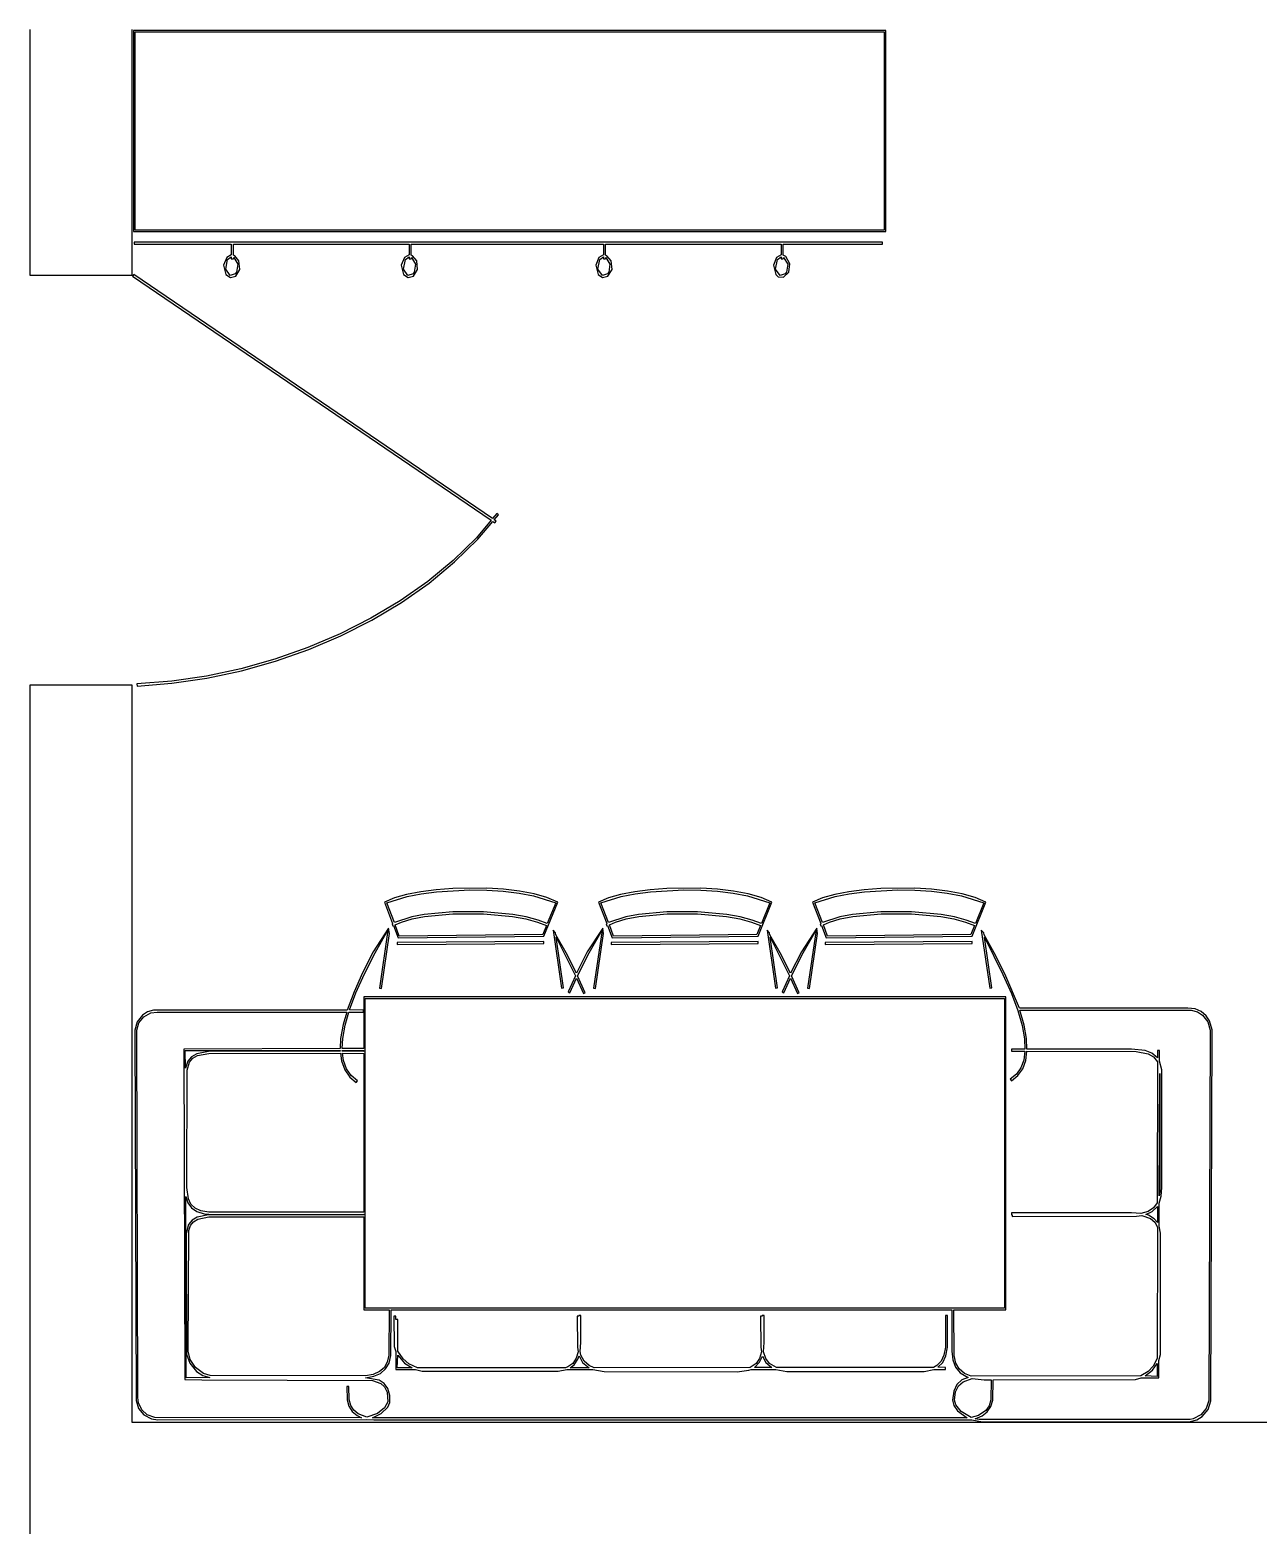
# Model space of a CAD drawing. Header units: metres. Extents: x -12.3 to 21.7, y -8.9 to 7.5.
# Drawn here: x -9.2 to -6.201, y -0.75 to 2.899 of the extents above; entities that cross this region are included whole.
import ezdxf

# ---------------------------------------------------------------- set-up
doc = ezdxf.new("R2010")
doc.units = ezdxf.units.M

msp = doc.modelspace()

# ---------------------------------------------------------------- linework, layer by layer
for p, q in [((-9.2, 2.89999), (-9.2, 2.29999)), ((-8.95, 2.29999), (-8.95, 2.89999)), ((-7.11044, 2.8974), (-8.94664, 2.8974)), ((-8.94664, 2.8974), (-8.94664, 2.40681)), ((-8.9431, 2.41035), (-8.9431, 2.89386)), ((-8.9431, 2.89386), (-7.11397, 2.89386)), ((-7.11397, 2.89386), (-7.11397, 2.41035)), ((-7.11044, 2.40681), (-7.11044, 2.8974)), ((-7.11397, 2.41035), (-8.9431, 2.41035)), ((-8.94664, 2.40681), (-7.11044, 2.40681)), ((-7.11876, 2.38091), (-8.94551, 2.38091)), ((-8.94551, 2.38091), (-8.94551, 2.37592)), ((-8.94551, 2.37592), (-8.70821, 2.37592)), ((-8.70821, 2.37592), (-8.70821, 2.34972)), ((-8.7032, 2.34889), (-8.7032, 2.37592)), ((-8.7032, 2.37592), (-8.27429, 2.37592)), ((-8.27429, 2.37592), (-8.27429, 2.34972)), ((-8.26929, 2.34889), (-8.26929, 2.37592)), ((-8.26929, 2.37592), (-7.79958, 2.37592)), ((-7.79958, 2.37592), (-7.79958, 2.34972)), ((-7.79459, 2.34889), (-7.79459, 2.37592)), ((-7.79459, 2.37592), (-7.36568, 2.37592)), ((-7.36568, 2.37592), (-7.36568, 2.34972)), ((-7.36067, 2.34889), (-7.36067, 2.37592)), ((-7.36067, 2.37592), (-7.11876, 2.37592)), ((-7.11876, 2.37592), (-7.11876, 2.38091)), ((-8.7195, 2.3436), (-8.72719, 2.32423)), ((-8.72176, 2.31483), (-8.71724, 2.33832)), ((-8.70821, 2.34972), (-8.7195, 2.3436)), ((-8.71724, 2.33832), (-8.70821, 2.34473)), ((-8.70821, 2.34473), (-8.70821, 2.33987)), ((-8.70821, 2.33987), (-8.7032, 2.33987)), ((-8.69977, 2.34741), (-8.7032, 2.34889)), ((-8.7032, 2.33987), (-8.70226, 2.34308)), ((-8.70226, 2.34308), (-8.69229, 2.32712)), ((-8.68956, 2.33514), (-8.69977, 2.34741)), ((-8.28558, 2.3436), (-8.29327, 2.32423)), ((-8.28784, 2.31483), (-8.28333, 2.33832)), ((-8.27429, 2.34972), (-8.28558, 2.3436)), ((-8.28333, 2.33832), (-8.27429, 2.34473)), ((-8.27429, 2.34473), (-8.27429, 2.33987)), ((-8.27429, 2.33987), (-8.26929, 2.33987)), ((-8.26587, 2.34741), (-8.26929, 2.34889)), ((-8.26929, 2.33987), (-8.26834, 2.34308)), ((-8.26834, 2.34308), (-8.25838, 2.32712)), ((-8.25565, 2.33514), (-8.26587, 2.34741)), ((-7.81087, 2.3436), (-7.81857, 2.32423)), ((-7.81313, 2.31483), (-7.80862, 2.33832)), ((-7.79958, 2.34972), (-7.81087, 2.3436)), ((-7.80862, 2.33832), (-7.79958, 2.34473)), ((-7.79958, 2.34473), (-7.79958, 2.33987)), ((-7.79958, 2.33987), (-7.79459, 2.33987)), ((-7.79115, 2.34741), (-7.79459, 2.34889)), ((-7.79459, 2.33987), (-7.79364, 2.34308)), ((-7.79364, 2.34308), (-7.78368, 2.32712)), ((-7.78093, 2.33514), (-7.79115, 2.34741)), ((-7.37697, 2.3436), (-7.38466, 2.32423)), ((-7.37923, 2.31483), (-7.37471, 2.33832)), ((-7.36568, 2.34972), (-7.37697, 2.3436)), ((-7.37471, 2.33832), (-7.36568, 2.34473)), ((-7.36568, 2.34473), (-7.36568, 2.33987)), ((-7.36568, 2.33987), (-7.36067, 2.33987)), ((-7.35475, 2.34572), (-7.36067, 2.34889)), ((-7.36067, 2.33987), (-7.35973, 2.34308)), ((-7.35973, 2.34308), (-7.34976, 2.32712)), ((-7.34486, 2.32809), (-7.35475, 2.34572)), ((-9.2, 2.29999), (-8.95, 2.29999)), ((-8.94646, 2.30188), (-8.94926, 2.29774)), ((-8.07031, 1.70605), (-8.94646, 2.30188)), ((-8.72719, 2.32423), (-8.72139, 2.30219)), ((-8.711, 2.29962), (-8.72176, 2.31483)), ((-8.72139, 2.30219), (-8.71059, 2.29425)), ((-8.6985, 2.30344), (-8.711, 2.29962)), ((-8.69534, 2.30742), (-8.6985, 2.30344)), ((-8.69728, 2.29788), (-8.68739, 2.31372)), ((-8.69229, 2.32712), (-8.69534, 2.30742)), ((-8.68739, 2.31372), (-8.68956, 2.33514)), ((-8.29327, 2.32423), (-8.28748, 2.30219)), ((-8.27708, 2.29962), (-8.28784, 2.31483)), ((-8.28748, 2.30219), (-8.27669, 2.29425)), ((-8.26459, 2.30344), (-8.27708, 2.29962)), ((-8.26143, 2.30742), (-8.26459, 2.30344)), ((-8.26337, 2.29788), (-8.25348, 2.31372)), ((-8.25838, 2.32712), (-8.26143, 2.30742)), ((-8.25348, 2.31372), (-8.25565, 2.33514)), ((-7.81857, 2.32423), (-7.81277, 2.30219)), ((-7.80237, 2.29962), (-7.81313, 2.31483)), ((-7.81277, 2.30219), (-7.80197, 2.29425)), ((-7.78987, 2.30344), (-7.80237, 2.29962)), ((-7.78673, 2.30742), (-7.78987, 2.30344)), ((-7.78867, 2.29788), (-7.77876, 2.31372)), ((-7.78368, 2.32712), (-7.78673, 2.30742)), ((-7.77876, 2.31372), (-7.78093, 2.33514)), ((-7.38466, 2.32423), (-7.37886, 2.30219)), ((-7.36847, 2.29962), (-7.37923, 2.31483)), ((-7.37886, 2.30219), (-7.37271, 2.29625)), ((-7.35597, 2.30344), (-7.36847, 2.29962)), ((-7.35991, 2.29503), (-7.34703, 2.30759)), ((-7.35281, 2.30742), (-7.35597, 2.30344)), ((-7.34976, 2.32712), (-7.35281, 2.30742)), ((-7.34703, 2.30759), (-7.34486, 2.32809)), ((-8.94926, 2.29774), (-8.07358, 1.70221)), ((-8.71059, 2.29425), (-8.69728, 2.29788)), ((-8.27669, 2.29425), (-8.26337, 2.29788)), ((-7.80197, 2.29425), (-7.78867, 2.29788)), ((-7.37271, 2.29625), (-7.35991, 2.29503)), ((-8.05959, 1.7187), (-8.07031, 1.70605)), ((-8.06616, 1.70322), (-8.05577, 1.71547)), ((-8.05577, 1.71547), (-8.05959, 1.7187)), ((-8.07358, 1.70221), (-8.10991, 1.65935)), ((-8.10625, 1.65594), (-8.06941, 1.69939)), ((-8.06941, 1.69939), (-8.06462, 1.69612)), ((-8.0618, 1.70026), (-8.06616, 1.70322)), ((-8.06462, 1.69612), (-8.0618, 1.70026)), ((-8.10991, 1.65935), (-8.16637, 1.604)), ((-8.16302, 1.6003), (-8.10625, 1.65594)), ((-8.16637, 1.604), (-8.22849, 1.55269)), ((-8.22546, 1.54872), (-8.16302, 1.6003)), ((-8.22849, 1.55269), (-8.29564, 1.50558)), ((-8.29292, 1.50139), (-8.22546, 1.54872)), ((-8.29564, 1.50558), (-8.36722, 1.46288)), ((-8.36481, 1.4585), (-8.29292, 1.50139)), ((-8.36722, 1.46288), (-8.44257, 1.42476)), ((-8.44257, 1.42476), (-8.52104, 1.3914)), ((-8.44046, 1.42023), (-8.36481, 1.4585)), ((-8.52104, 1.3914), (-8.60205, 1.36301)), ((-8.60054, 1.35825), (-8.51924, 1.38675)), ((-8.51924, 1.38675), (-8.44046, 1.42023)), ((-8.60205, 1.36301), (-8.68492, 1.33975)), ((-8.68372, 1.3349), (-8.60054, 1.35825)), ((-8.76903, 1.32181), (-8.85374, 1.30937)), ((-8.85318, 1.30441), (-8.76814, 1.31689)), ((-8.68492, 1.33975), (-8.76903, 1.32181)), ((-8.76814, 1.31689), (-8.68372, 1.3349)), ((-8.95, 1.29999), (-9.2, 1.29999)), ((-9.2, 1.29999), (-9.2, -2.79999)), ((-8.95, -0.5), (-8.95, 1.29999)), ((-8.85374, 1.30937), (-8.93861, 1.30261)), ((-8.93861, 1.30261), (-8.93822, 1.29762)), ((-8.93822, 1.29762), (-8.85318, 1.30441)), ((-8.16766, 0.803757), (-8.2079, 0.800583)), ((-8.08446, 0.804413), (-8.16766, 0.803757)), ((-8.04367, 0.801788), (-8.08446, 0.804413)), ((-7.64505, 0.803757), (-7.6853, 0.800583)), ((-7.56186, 0.804413), (-7.64505, 0.803757)), ((-7.52106, 0.801788), (-7.56186, 0.804413)), ((-7.12248, 0.803757), (-7.16273, 0.800583)), ((-7.03929, 0.804413), (-7.12248, 0.803757)), ((-6.9985, 0.801788), (-7.03929, 0.804413)), ((-8.3102, 0.78038), (-8.33452, 0.770264)), ((-8.33452, 0.770264), (-8.3143, 0.717743)), ((-8.32858, 0.768753), (-8.2791, 0.783966)), ((-8.30994, 0.720337), (-8.32858, 0.768753)), ((-8.28026, 0.788834), (-8.3102, 0.78038)), ((-8.2458, 0.795593), (-8.28026, 0.788834)), ((-8.2791, 0.783966), (-8.245, 0.790649)), ((-8.2079, 0.800583), (-8.2458, 0.795593)), ((-8.245, 0.790649), (-8.20738, 0.795609)), ((-8.20738, 0.795609), (-8.12611, 0.800049)), ((-8.12611, 0.800049), (-8.08466, 0.799423)), ((-8.08466, 0.799423), (-8.04413, 0.796814)), ((-8.04413, 0.796814), (-8.00565, 0.792175)), ((-8.00487, 0.797119), (-8.04367, 0.801788)), ((-8.00565, 0.792175), (-7.97029, 0.785477)), ((-7.96915, 0.790344), (-8.00487, 0.797119)), ((-7.97029, 0.785477), (-7.91588, 0.768356)), ((-7.93758, 0.781418), (-7.96915, 0.790344)), ((-7.94487, 0.687057), (-7.91125, 0.770264)), ((-7.91125, 0.770264), (-7.93758, 0.781418)), ((-7.91588, 0.768356), (-7.93674, 0.717758)), ((-7.78758, 0.78038), (-7.8119, 0.770264)), ((-7.8119, 0.770264), (-7.79169, 0.717743)), ((-7.80597, 0.768753), (-7.75648, 0.783966)), ((-7.78732, 0.720337), (-7.80597, 0.768753)), ((-7.75764, 0.788834), (-7.78758, 0.78038)), ((-7.72319, 0.795593), (-7.75764, 0.788834)), ((-7.75648, 0.783966), (-7.72238, 0.790649)), ((-7.6853, 0.800583), (-7.72319, 0.795593)), ((-7.72238, 0.790649), (-7.68477, 0.795609)), ((-7.68477, 0.795609), (-7.6035, 0.800049)), ((-7.6035, 0.800049), (-7.56206, 0.799423)), ((-7.56206, 0.799423), (-7.52151, 0.796814)), ((-7.52151, 0.796814), (-7.48303, 0.792175)), ((-7.48227, 0.797119), (-7.52106, 0.801788)), ((-7.48303, 0.792175), (-7.44768, 0.785477)), ((-7.44653, 0.790344), (-7.48227, 0.797119)), ((-7.44768, 0.785477), (-7.39326, 0.768356)), ((-7.41496, 0.781418), (-7.44653, 0.790344)), ((-7.42226, 0.687057), (-7.38864, 0.770264)), ((-7.38864, 0.770264), (-7.41496, 0.781418)), ((-7.39326, 0.768356), (-7.41412, 0.717758)), ((-7.26501, 0.78038), (-7.28935, 0.770264)), ((-7.28935, 0.770264), (-7.2691, 0.717712)), ((-7.28342, 0.768753), (-7.23392, 0.783966)), ((-7.26476, 0.720337), (-7.28342, 0.768753)), ((-7.23508, 0.788834), (-7.26501, 0.78038)), ((-7.20062, 0.795593), (-7.23508, 0.788834)), ((-7.23392, 0.783966), (-7.19981, 0.790649)), ((-7.16273, 0.800583), (-7.20062, 0.795593)), ((-7.19981, 0.790649), (-7.16222, 0.795609)), ((-7.16222, 0.795609), (-7.08093, 0.800049)), ((-7.08093, 0.800049), (-7.03949, 0.799423)), ((-7.03949, 0.799423), (-6.99896, 0.796814)), ((-6.99896, 0.796814), (-6.96046, 0.792175)), ((-6.9597, 0.797119), (-6.9985, 0.801788)), ((-6.96046, 0.792175), (-6.92513, 0.785477)), ((-6.92397, 0.790344), (-6.9597, 0.797119)), ((-6.92513, 0.785477), (-6.8707, 0.768356)), ((-6.89241, 0.781418), (-6.92397, 0.790344)), ((-6.89969, 0.687057), (-6.86607, 0.770264)), ((-6.86607, 0.770264), (-6.89241, 0.781418)), ((-6.8707, 0.768356), (-6.89156, 0.717773)), ((-8.26775, 0.7341), (-8.30994, 0.720337)), ((-8.23708, 0.740082), (-8.26775, 0.7341)), ((-8.26659, 0.729248), (-8.23628, 0.735138)), ((-8.16727, 0.746887), (-8.23708, 0.740082)), ((-8.23628, 0.735138), (-8.16704, 0.741898)), ((-8.09258, 0.746887), (-8.16727, 0.746887)), ((-8.16704, 0.741898), (-8.0928, 0.741898)), ((-8.0928, 0.741898), (-8.02145, 0.735138)), ((-8.02069, 0.740082), (-8.09258, 0.746887)), ((-8.02145, 0.735138), (-7.9893, 0.729233)), ((-7.9882, 0.7341), (-8.02069, 0.740082)), ((-7.95929, 0.72644), (-7.9882, 0.7341)), ((-7.74515, 0.7341), (-7.78732, 0.720337)), ((-7.71446, 0.740082), (-7.74515, 0.7341)), ((-7.74397, 0.729248), (-7.71367, 0.735138)), ((-7.64465, 0.746887), (-7.71446, 0.740082)), ((-7.71367, 0.735138), (-7.64442, 0.741898)), ((-7.56998, 0.746887), (-7.64465, 0.746887)), ((-7.64442, 0.741898), (-7.57021, 0.741898)), ((-7.57021, 0.741898), (-7.49884, 0.735138)), ((-7.49809, 0.740082), (-7.56998, 0.746887)), ((-7.49884, 0.735138), (-7.46669, 0.729233)), ((-7.46559, 0.7341), (-7.49809, 0.740082)), ((-7.43668, 0.72644), (-7.46559, 0.7341)), ((-7.22253, 0.7341), (-7.26476, 0.720337)), ((-7.19185, 0.740082), (-7.22253, 0.7341)), ((-7.22136, 0.729248), (-7.19107, 0.735138)), ((-7.12204, 0.746887), (-7.19185, 0.740082)), ((-7.19107, 0.735138), (-7.12181, 0.741898)), ((-7.04736, 0.746887), (-7.12204, 0.746887)), ((-7.12181, 0.741898), (-7.04759, 0.741898)), ((-7.04759, 0.741898), (-6.97623, 0.735138)), ((-6.97548, 0.740082), (-7.04736, 0.746887)), ((-6.97623, 0.735138), (-6.94408, 0.729233)), ((-6.94298, 0.7341), (-6.97548, 0.740082)), ((-6.91406, 0.72644), (-6.94298, 0.7341)), ((-8.32417, 0.706772), (-8.36166, 0.648819)), ((-8.35725, 0.646454), (-8.32581, 0.702042)), ((-8.32581, 0.702042), (-8.34641, 0.56044)), ((-8.34146, 0.559708), (-8.32193, 0.693924)), ((-8.32193, 0.693924), (-8.32417, 0.706772)), ((-8.3143, 0.717743), (-8.31586, 0.717056)), ((-8.31586, 0.717056), (-8.31386, 0.712479)), ((-8.31386, 0.712479), (-8.3125, 0.713074)), ((-8.3125, 0.713074), (-8.3009, 0.682968)), ((-8.30791, 0.715073), (-8.29263, 0.721725)), ((-8.2981, 0.687119), (-8.30791, 0.715073)), ((-8.29263, 0.721725), (-8.26659, 0.729248)), ((-7.9893, 0.729233), (-7.96083, 0.72168)), ((-7.96083, 0.72168), (-7.93864, 0.713135)), ((-7.93674, 0.717758), (-7.95929, 0.72644)), ((-7.93864, 0.713135), (-7.94769, 0.691193)), ((-7.91641, 0.695358), (-7.92244, 0.702042)), ((-7.92244, 0.702042), (-7.90182, 0.56044)), ((-7.91563, 0.690018), (-7.91641, 0.695358)), ((-7.80157, 0.706772), (-7.83905, 0.648819)), ((-7.83466, 0.646454), (-7.80319, 0.702042)), ((-7.80319, 0.702042), (-7.82379, 0.56044)), ((-7.81885, 0.559708), (-7.79932, 0.693924)), ((-7.79932, 0.693924), (-7.80157, 0.706772)), ((-7.79169, 0.717743), (-7.79324, 0.717056)), ((-7.79324, 0.717056), (-7.79124, 0.712479)), ((-7.79124, 0.712479), (-7.78989, 0.713074)), ((-7.78989, 0.713074), (-7.77829, 0.682968)), ((-7.78529, 0.715073), (-7.77002, 0.721725)), ((-7.7755, 0.687119), (-7.78529, 0.715073)), ((-7.77002, 0.721725), (-7.74397, 0.729248)), ((-7.46669, 0.729233), (-7.43822, 0.72168)), ((-7.43822, 0.72168), (-7.41603, 0.713135)), ((-7.41412, 0.717758), (-7.43668, 0.72644)), ((-7.41603, 0.713135), (-7.42508, 0.691193)), ((-7.39386, 0.695358), (-7.39987, 0.702042)), ((-7.39987, 0.702042), (-7.37927, 0.56044)), ((-7.39308, 0.690048), (-7.39386, 0.695358)), ((-7.27901, 0.706772), (-7.31648, 0.648819)), ((-7.31209, 0.646454), (-7.28062, 0.702042)), ((-7.28062, 0.702042), (-7.30122, 0.56044)), ((-7.29628, 0.559708), (-7.27675, 0.693924)), ((-7.27675, 0.693924), (-7.27901, 0.706772)), ((-7.2691, 0.717712), (-7.27063, 0.717056)), ((-7.27063, 0.717056), (-7.26863, 0.712479)), ((-7.26863, 0.712479), (-7.26732, 0.713058)), ((-7.26732, 0.713058), (-7.25574, 0.682968)), ((-7.26273, 0.715057), (-7.24742, 0.721725)), ((-7.25293, 0.687119), (-7.26273, 0.715057)), ((-7.24742, 0.721725), (-7.22136, 0.729248)), ((-6.94408, 0.729233), (-6.9156, 0.72168)), ((-6.9156, 0.72168), (-6.89346, 0.71315)), ((-6.89156, 0.717773), (-6.91406, 0.72644)), ((-6.89346, 0.71315), (-6.90251, 0.691193)), ((-6.87125, 0.695358), (-6.87727, 0.702042)), ((-6.87727, 0.702042), (-6.85666, 0.56044)), ((-6.87047, 0.690018), (-6.87125, 0.695358)), ((-7.9449, 0.674316), (-8.30347, 0.671616)), ((-8.30347, 0.671616), (-8.30342, 0.666611)), ((-8.30342, 0.666611), (-7.94487, 0.669312)), ((-8.3009, 0.682968), (-7.94487, 0.687057)), ((-7.94769, 0.691193), (-8.2981, 0.687119)), ((-7.94487, 0.669312), (-7.9449, 0.674316)), ((-7.89098, 0.646454), (-7.91563, 0.690018)), ((-7.89688, 0.561157), (-7.91489, 0.684906)), ((-7.91489, 0.684906), (-7.86829, 0.590759)), ((-7.42229, 0.674316), (-7.78085, 0.671616)), ((-7.78085, 0.671616), (-7.78081, 0.666611)), ((-7.78081, 0.666611), (-7.42226, 0.669312)), ((-7.77829, 0.682968), (-7.42226, 0.687057)), ((-7.42508, 0.691193), (-7.7755, 0.687119)), ((-7.42226, 0.669312), (-7.42229, 0.674316)), ((-7.36842, 0.646454), (-7.39308, 0.690048)), ((-7.39233, 0.684906), (-7.34573, 0.590759)), ((-7.37433, 0.561157), (-7.39233, 0.684906)), ((-6.89973, 0.674316), (-7.25824, 0.671616)), ((-7.25824, 0.671616), (-7.25821, 0.666611)), ((-7.25821, 0.666611), (-6.89969, 0.669312)), ((-7.25574, 0.682968), (-6.89969, 0.687057)), ((-6.90251, 0.691193), (-7.25293, 0.687119)), ((-6.89969, 0.669312), (-6.89973, 0.674316)), ((-6.84581, 0.646454), (-6.87047, 0.690018)), ((-6.85172, 0.561157), (-6.86974, 0.684906)), ((-6.86974, 0.684906), (-6.8243, 0.593384)), ((-8.36166, 0.648819), (-8.38779, 0.597702)), ((-8.38329, 0.595535), (-8.35725, 0.646454)), ((-7.86559, 0.596771), (-7.89098, 0.646454)), ((-7.83905, 0.648819), (-7.86559, 0.596771)), ((-7.86282, 0.590744), (-7.83466, 0.646454)), ((-7.34303, 0.596786), (-7.36842, 0.646454)), ((-7.31648, 0.648819), (-7.34303, 0.596786)), ((-7.34026, 0.590744), (-7.31209, 0.646454)), ((-6.81978, 0.595535), (-6.84581, 0.646454)), ((-8.38779, 0.597702), (-8.40866, 0.551132)), ((-8.40404, 0.549225), (-8.38329, 0.595535)), ((-7.86829, 0.590759), (-7.88599, 0.551285)), ((-7.88142, 0.549225), (-7.86555, 0.584641)), ((-7.86555, 0.584641), (-7.84877, 0.547195)), ((-7.84421, 0.549225), (-7.86282, 0.590744)), ((-7.34573, 0.590759), (-7.36342, 0.551285)), ((-7.35886, 0.549225), (-7.34299, 0.584641)), ((-7.34299, 0.584641), (-7.3262, 0.547195)), ((-7.32164, 0.549225), (-7.34026, 0.590744)), ((-6.8243, 0.593384), (-6.80367, 0.547333)), ((-6.78398, 0.51181), (-6.81978, 0.595535)), ((-8.40866, 0.551132), (-8.42506, 0.506805)), ((-8.41968, 0.507446), (-8.40404, 0.549225)), ((-8.34641, 0.56044), (-8.34146, 0.559708)), ((-7.90182, 0.56044), (-7.89688, 0.561157)), ((-7.88599, 0.551285), (-7.88142, 0.549225)), ((-7.84877, 0.547195), (-7.84421, 0.549225)), ((-7.82379, 0.56044), (-7.81885, 0.559708)), ((-7.37927, 0.56044), (-7.37433, 0.561157)), ((-7.36342, 0.551285), (-7.35886, 0.549225)), ((-7.3262, 0.547195), (-7.32164, 0.549225)), ((-7.30122, 0.56044), (-7.29628, 0.559708)), ((-6.85666, 0.56044), (-6.85172, 0.561157)), ((-6.80367, 0.547333), (-6.78815, 0.505875)), ((-6.81714, 0.538895), (-8.38493, 0.538895)), ((-8.38493, 0.538895), (-8.38493, 0.412918)), ((-8.38139, -0.220917), (-8.38139, 0.535355)), ((-8.38139, 0.535355), (-6.82068, 0.535355)), ((-6.82068, 0.535355), (-6.82068, -0.220917)), ((-6.81714, -0.224457), (-6.81714, 0.538895)), ((-6.37292, 0.51181), (-6.78398, 0.51181)), ((-6.35519, 0.509491), (-6.37292, 0.51181)), ((-8.93811, 0.478195), (-8.94395, 0.458084)), ((-8.939, 0.457535), (-8.93364, 0.475967)), ((-8.92538, 0.494522), (-8.93811, 0.478195)), ((-8.93364, 0.475967), (-8.92216, 0.490707)), ((-8.91318, 0.502121), (-8.92538, 0.494522)), ((-8.92216, 0.490707), (-8.90466, 0.499847)), ((-8.89807, 0.506256), (-8.91318, 0.502121)), ((-8.90466, 0.499847), (-8.88928, 0.501816)), ((-8.42506, 0.506805), (-8.89807, 0.506256)), ((-8.88928, 0.501816), (-8.42648, 0.501816)), ((-8.42648, 0.501816), (-8.43524, 0.471222)), ((-8.43037, 0.470093), (-8.4213, 0.501816)), ((-8.4213, 0.501816), (-8.38515, 0.501816)), ((-8.38515, 0.506805), (-8.41968, 0.507446)), ((-8.38515, 0.501816), (-8.38515, 0.506805)), ((-6.78815, 0.505875), (-6.77757, 0.468964)), ((-6.77271, 0.470093), (-6.78322, 0.506805)), ((-6.78322, 0.506805), (-6.36444, 0.506256)), ((-6.36444, 0.506256), (-6.34933, 0.502121)), ((-6.34021, 0.50296), (-6.35519, 0.509491)), ((-6.34933, 0.502121), (-6.33713, 0.494522)), ((-6.3284, 0.492981), (-6.34021, 0.50296)), ((-6.33713, 0.494522), (-6.3244, 0.478195)), ((-6.31993, 0.480438), (-6.3284, 0.492981)), ((-6.3244, 0.478195), (-6.31856, 0.458084)), ((-6.31358, 0.458649), (-6.31993, 0.480438)), ((-8.94395, 0.458084), (-8.94093, -0.445816)), ((-8.93636, -0.438553), (-8.939, 0.457535)), ((-8.43524, 0.471222), (-8.44125, 0.437637)), ((-8.43628, 0.437088), (-8.43037, 0.470093)), ((-6.77757, 0.468964), (-6.77176, 0.436539)), ((-6.76678, 0.437088), (-6.77271, 0.470093)), ((-6.31856, 0.458084), (-6.32158, -0.445816)), ((-6.31662, -0.446426), (-6.31358, 0.458649)), ((-8.44238, 0.412674), (-8.82407, 0.411392)), ((-8.82407, 0.411392), (-8.82207, -0.394394)), ((-8.82053, 0.407867), (-8.44255, 0.407867)), ((-8.82042, 0.365433), (-8.82053, 0.407867)), ((-8.7637, 0.405914), (-8.79239, 0.400375)), ((-8.44234, 0.406281), (-8.7637, 0.405914)), ((-8.44255, 0.407867), (-8.44234, 0.406281)), ((-8.44125, 0.437637), (-8.44238, 0.412674)), ((-8.43752, 0.407867), (-8.38493, 0.407928)), ((-8.43732, 0.406281), (-8.43752, 0.407867)), ((-8.43738, 0.412689), (-8.43628, 0.437088)), ((-8.38493, 0.412918), (-8.43738, 0.412689)), ((-8.38493, 0.406052), (-8.43732, 0.406281)), ((-8.38493, 0.407928), (-8.38493, 0.406052)), ((-6.7706, 0.411285), (-6.8038, 0.411285)), ((-6.8038, 0.411285), (-6.8038, 0.406281)), ((-6.8038, 0.406281), (-6.77077, 0.406281)), ((-6.77077, 0.406281), (-6.7735, 0.384964)), ((-6.77176, 0.436539), (-6.7706, 0.411285)), ((-6.76865, 0.383774), (-6.76575, 0.406281)), ((-6.76562, 0.411285), (-6.76678, 0.437088)), ((-6.76575, 0.406281), (-6.49881, 0.405914)), ((-6.5108, 0.411285), (-6.76562, 0.411285)), ((-6.47726, 0.407822), (-6.5108, 0.411285)), ((-6.49881, 0.405914), (-6.47012, 0.400375)), ((-6.46046, 0.401382), (-6.47726, 0.407822)), ((-6.44701, 0.389893), (-6.46046, 0.401382)), ((-6.44699, 0.407883), (-6.44701, 0.389893)), ((-6.44199, 0.407867), (-6.44699, 0.407883)), ((-6.44205, 0.381912), (-6.44199, 0.407867)), ((-8.81473, 0.382401), (-8.82042, 0.365433)), ((-8.81616, 0.360306), (-8.81042, 0.379868)), ((-8.80568, 0.392914), (-8.81473, 0.382401)), ((-8.81042, 0.379868), (-8.80254, 0.389038)), ((-8.79239, 0.400375), (-8.80568, 0.392914)), ((-8.80254, 0.389038), (-8.79059, 0.395706)), ((-8.79059, 0.395706), (-8.76338, 0.400925)), ((-8.76338, 0.400925), (-8.4417, 0.401291)), ((-8.4417, 0.401291), (-8.43929, 0.382599)), ((-8.43929, 0.382599), (-8.43141, 0.360992)), ((-8.43443, 0.383774), (-8.43668, 0.401291)), ((-8.43668, 0.401291), (-8.38493, 0.401062)), ((-8.42699, 0.363297), (-8.43443, 0.383774)), ((-8.38493, 0.401062), (-8.38493, 0.013397)), ((-6.78052, 0.365616), (-6.79131, 0.35025)), ((-6.7735, 0.384964), (-6.78052, 0.365616)), ((-6.77608, 0.363297), (-6.76865, 0.383774)), ((-6.47012, 0.400375), (-6.45683, 0.392914)), ((-6.45683, 0.392914), (-6.44701, 0.380768)), ((-6.44701, 0.380768), (-6.44778, 0.036728)), ((-6.43642, 0.361298), (-6.44205, 0.381912)), ((-8.81653, 0.073639), (-8.81616, 0.360306)), ((-8.43141, 0.360992), (-8.41907, 0.343414)), ((-8.41542, 0.346832), (-8.42699, 0.363297)), ((-8.41907, 0.343414), (-8.40305, 0.330399)), ((-8.39989, 0.33429), (-8.41542, 0.346832)), ((-8.40305, 0.330399), (-8.39989, 0.33429)), ((-6.79131, 0.35025), (-6.80632, 0.338181)), ((-6.80632, 0.338181), (-6.80318, 0.33429)), ((-6.80318, 0.33429), (-6.78764, 0.346832)), ((-6.78764, 0.346832), (-6.77608, 0.363297)), ((-6.44263, 0.053192), (-6.44098, 0.35202)), ((-6.44098, 0.35202), (-6.44139, 0.062866)), ((-6.43599, 0.073456), (-6.43642, 0.361298)), ((-8.813, 0.045975), (-8.81653, 0.073639)), ((-6.43771, 0.052277), (-6.43599, 0.073456)), ((-8.81853, -0.390854), (-8.81964, 0.052109)), ((-8.81964, 0.052109), (-8.81473, 0.036728)), ((-8.81473, 0.036728), (-8.80568, 0.024078)), ((-8.80666, 0.032837), (-8.813, 0.045975)), ((-6.44778, 0.036728), (-6.45683, 0.024078)), ((-6.44292, 0.035492), (-6.43771, 0.052277)), ((-6.44139, 0.062866), (-6.44263, 0.053192)), ((-8.7968, 0.0233), (-8.80666, 0.032837)), ((-8.80568, 0.024078), (-8.79239, 0.015152)), ((-8.79161, 0.001404), (-8.80418, -0.006042)), ((-8.78261, 0.016846), (-8.7968, 0.0233)), ((-8.79239, 0.015152), (-8.77449, 0.009857)), ((-8.76364, 0.006943), (-8.79161, 0.001404)), ((-8.78973, -0.00322), (-8.76331, 0.001953)), ((-8.76332, 0.013534), (-8.78261, 0.016846)), ((-8.77449, 0.009857), (-8.75163, 0.008118)), ((-8.38493, 0.00708), (-8.76364, 0.006943)), ((-8.38493, 0.013397), (-8.76332, 0.013534)), ((-8.76331, 0.001953), (-8.38493, 0.002075)), ((-8.75163, 0.008118), (-8.38493, 0.008392)), ((-8.38493, 0.008392), (-8.38493, 0.00708)), ((-8.38493, 0.002075), (-8.38493, -0.224457)), ((-6.51082, 0.012314), (-6.80382, 0.012314)), ((-6.80382, 0.012314), (-6.80382, 0.007309)), ((-6.80382, 0.007309), (-6.80214, 0.007309)), ((-6.80214, 0.007309), (-6.80214, 0.003113)), ((-6.80214, 0.003113), (-6.49841, 0.003571)), ((-6.4875, 0.010788), (-6.51082, 0.012314)), ((-6.49841, 0.003571), (-6.48557, 0.00531)), ((-6.47012, 0.015152), (-6.4875, 0.010788)), ((-6.48557, 0.00531), (-6.46407, -0.001938)), ((-6.47508, 0.007996), (-6.46013, 0.015015)), ((-6.46904, 0.006042), (-6.47508, 0.007996)), ((-6.45683, 0.024078), (-6.47012, 0.015152)), ((-6.45506, -0.002258), (-6.46904, 0.006042)), ((-6.46013, 0.015015), (-6.44724, 0.027862)), ((-6.44724, 0.027862), (-6.44727, -0.011643)), ((-6.44305, -0.020172), (-6.44292, 0.035492)), ((-8.8125, -0.016556), (-8.81819, -0.038162)), ((-8.81354, -0.325211), (-8.81221, -0.031128)), ((-8.80418, -0.006042), (-8.8125, -0.016556)), ((-8.81221, -0.031128), (-8.80809, -0.018906)), ((-8.80809, -0.018906), (-8.8009, -0.009811)), ((-8.8009, -0.009811), (-8.78973, -0.00322)), ((-6.46407, -0.001938), (-6.45367, -0.01091)), ((-6.44727, -0.011643), (-6.45506, -0.002258)), ((-6.45367, -0.01091), (-6.44727, -0.022995)), ((-6.44727, -0.022995), (-6.44748, -0.343414)), ((-6.43935, -0.03772), (-6.44305, -0.020172)), ((-8.81819, -0.038162), (-8.81795, -0.332733)), ((-6.43964, -0.333496), (-6.43935, -0.03772)), ((-8.38493, -0.224457), (-8.32324, -0.224457)), ((-6.82068, -0.220917), (-8.38139, -0.220917)), ((-8.32324, -0.224457), (-8.32375, -0.335556)), ((-8.31877, -0.33609), (-8.31824, -0.224457)), ((-8.31824, -0.224457), (-6.94928, -0.224457)), ((-8.30656, -0.240433), (-8.31157, -0.240433)), ((-8.31157, -0.240433), (-8.31065, -0.313934)), ((-8.30656, -0.248077), (-8.30656, -0.240433)), ((-8.30161, -0.248077), (-8.30656, -0.248077)), ((-8.30161, -0.325439), (-8.30161, -0.248077)), ((-7.85977, -0.240417), (-7.86391, -0.240417)), ((-7.86391, -0.240417), (-7.8634, -0.316116)), ((-7.85478, -0.238831), (-7.85977, -0.238831)), ((-7.85977, -0.238831), (-7.85977, -0.240417)), ((-7.85478, -0.304199), (-7.85478, -0.238831)), ((-7.41212, -0.240417), (-7.41621, -0.240417)), ((-7.41621, -0.240417), (-7.41573, -0.316101)), ((-7.40712, -0.238831), (-7.41212, -0.238831)), ((-7.41212, -0.238831), (-7.41212, -0.240417)), ((-7.40712, -0.304199), (-7.40712, -0.238831)), ((-6.96442, -0.238831), (-6.96486, -0.315659)), ((-6.95943, -0.238831), (-6.96442, -0.238831)), ((-6.95988, -0.316071), (-6.95943, -0.238831)), ((-6.94928, -0.224457), (-6.94928, -0.325531)), ((-6.94374, -0.33609), (-6.94427, -0.224457)), ((-6.94427, -0.224457), (-6.81714, -0.224457)), ((-8.80884, -0.345734), (-8.81354, -0.325211)), ((-8.31065, -0.313934), (-8.30661, -0.326462)), ((-8.30661, -0.326462), (-8.30661, -0.370026)), ((-8.28874, -0.344345), (-8.30161, -0.325439)), ((-7.86176, -0.327316), (-7.86641, -0.34285)), ((-7.8634, -0.316116), (-7.86176, -0.327316)), ((-7.85651, -0.326767), (-7.85478, -0.304199)), ((-7.85449, -0.335114), (-7.85651, -0.326767)), ((-7.41411, -0.327438), (-7.41875, -0.343094)), ((-7.41573, -0.316101), (-7.41411, -0.327438)), ((-7.40884, -0.326828), (-7.40712, -0.304199)), ((-7.40358, -0.343094), (-7.40884, -0.326828)), ((-6.96486, -0.315659), (-6.96841, -0.335114)), ((-6.96365, -0.336609), (-6.95988, -0.316071)), ((-6.94928, -0.325531), (-6.94701, -0.346924)), ((-8.81795, -0.332733), (-8.80962, -0.355148)), ((-8.80962, -0.355148), (-8.79294, -0.374954)), ((-8.79567, -0.365479), (-8.80884, -0.345734)), ((-8.3277, -0.352676), (-8.33533, -0.365845)), ((-8.33147, -0.369034), (-8.32304, -0.354492)), ((-8.32375, -0.335556), (-8.3277, -0.352676)), ((-8.32304, -0.354492), (-8.31877, -0.33609)), ((-8.30307, -0.366486), (-8.30171, -0.335663)), ((-8.30171, -0.335663), (-8.28516, -0.354523)), ((-8.27448, -0.356262), (-8.28874, -0.344345)), ((-8.28516, -0.354523), (-8.26662, -0.36644)), ((-8.25343, -0.366425), (-8.27448, -0.356262)), ((-7.88658, -0.363754), (-7.89241, -0.366043)), ((-7.87477, -0.355331), (-7.88658, -0.363754)), ((-7.8806, -0.366028), (-7.87119, -0.35881)), ((-7.86641, -0.34285), (-7.87477, -0.355331)), ((-7.87119, -0.35881), (-7.86186, -0.34494)), ((-7.86186, -0.34494), (-7.85901, -0.337219)), ((-7.85901, -0.337219), (-7.85045, -0.353073)), ((-7.84653, -0.349976), (-7.85449, -0.335114)), ((-7.85045, -0.353073), (-7.83488, -0.365967)), ((-7.83443, -0.360626), (-7.84653, -0.349976)), ((-7.82234, -0.365967), (-7.83443, -0.360626)), ((-7.42712, -0.355804), (-7.44157, -0.36554)), ((-7.43108, -0.365524), (-7.41833, -0.352737)), ((-7.41875, -0.343094), (-7.42712, -0.355804)), ((-7.41833, -0.352737), (-7.41138, -0.337433)), ((-7.41138, -0.337433), (-7.4032, -0.353027)), ((-7.39386, -0.355804), (-7.40358, -0.343094)), ((-7.4032, -0.353027), (-7.38892, -0.365479)), ((-7.37711, -0.365479), (-7.39386, -0.355804)), ((-6.98601, -0.360626), (-6.99402, -0.365051)), ((-6.97548, -0.349976), (-6.98601, -0.360626)), ((-6.98311, -0.3647), (-6.97137, -0.352829)), ((-6.96445, -0.365021), (-6.98311, -0.3647)), ((-6.96841, -0.335114), (-6.97548, -0.349976)), ((-6.97137, -0.352829), (-6.96365, -0.336609)), ((-6.94701, -0.346924), (-6.94009, -0.364746)), ((-6.93947, -0.354492), (-6.94374, -0.33609)), ((-6.94009, -0.364746), (-6.92857, -0.378662)), ((-6.93105, -0.369034), (-6.93947, -0.354492)), ((-6.45763, -0.362244), (-6.46959, -0.374954)), ((-6.45956, -0.37233), (-6.44749, -0.35553)), ((-6.44748, -0.343414), (-6.45763, -0.362244)), ((-6.44749, -0.35553), (-6.44751, -0.387314)), ((-6.44398, -0.390854), (-6.44388, -0.348022)), ((-6.44388, -0.348022), (-6.43964, -0.333496)), ((-8.82207, -0.394394), (-8.77992, -0.395844)), ((-8.76091, -0.390106), (-8.81853, -0.390854)), ((-8.77592, -0.380157), (-8.79567, -0.365479)), ((-8.79294, -0.374954), (-8.77809, -0.384659)), ((-8.77992, -0.395844), (-8.3632, -0.397522)), ((-8.77809, -0.384659), (-8.76091, -0.390106)), ((-8.76013, -0.385162), (-8.77592, -0.380157)), ((-8.38101, -0.385422), (-8.76013, -0.385162)), ((-8.36177, -0.382111), (-8.38101, -0.385422)), ((-8.38062, -0.390411), (-8.36037, -0.386902)), ((-8.34731, -0.396713), (-8.38062, -0.390411)), ((-8.3632, -0.397522), (-8.34332, -0.404282)), ((-8.34659, -0.375565), (-8.36177, -0.382111)), ((-8.36037, -0.386902), (-8.34395, -0.379807)), ((-8.33485, -0.404343), (-8.34731, -0.396713)), ((-8.33533, -0.365845), (-8.34659, -0.375565)), ((-8.34395, -0.379807), (-8.33147, -0.369034)), ((-8.30661, -0.370026), (-8.25842, -0.370026)), ((-8.26662, -0.36644), (-8.30307, -0.366486)), ((-8.25842, -0.370026), (-8.24205, -0.374374)), ((-7.89241, -0.366043), (-8.25343, -0.366425)), ((-8.24205, -0.374374), (-7.91042, -0.374634)), ((-7.91042, -0.374634), (-7.88892, -0.370026)), ((-7.88892, -0.370026), (-7.82591, -0.370026)), ((-7.83488, -0.365967), (-7.8806, -0.366028)), ((-7.82591, -0.370026), (-7.79782, -0.37558)), ((-7.44157, -0.36554), (-7.82234, -0.365967)), ((-7.79782, -0.37558), (-7.47292, -0.375977)), ((-7.47292, -0.375977), (-7.44456, -0.372131)), ((-7.44456, -0.372131), (-7.43938, -0.370026)), ((-7.43938, -0.370026), (-7.3792, -0.370026)), ((-7.38892, -0.365479), (-7.43108, -0.365524)), ((-7.3792, -0.370026), (-7.35168, -0.37558)), ((-6.99402, -0.365051), (-7.37711, -0.365479)), ((-7.35168, -0.37558), (-7.01678, -0.375565)), ((-7.01678, -0.375565), (-6.99306, -0.370026)), ((-6.99306, -0.370026), (-6.96445, -0.370026)), ((-6.96445, -0.370026), (-6.96445, -0.365021)), ((-6.92442, -0.395767), (-6.93665, -0.406754)), ((-6.93266, -0.40976), (-6.9218, -0.400024)), ((-6.91856, -0.379807), (-6.93105, -0.369034)), ((-6.92857, -0.378662), (-6.90959, -0.389557)), ((-6.90959, -0.389557), (-6.92442, -0.395767)), ((-6.9218, -0.400024), (-6.89984, -0.392548)), ((-6.90215, -0.386902), (-6.91856, -0.379807)), ((-6.4874, -0.385849), (-6.90215, -0.386902)), ((-6.89984, -0.392548), (-6.87048, -0.395844)), ((-6.87048, -0.395844), (-6.85342, -0.395844)), ((-6.85342, -0.395844), (-6.85397, -0.444183)), ((-6.84901, -0.44487), (-6.84842, -0.395844)), ((-6.84842, -0.395844), (-6.50082, -0.39505)), ((-6.50082, -0.39505), (-6.48647, -0.390854)), ((-6.46959, -0.374954), (-6.4874, -0.385849)), ((-6.48647, -0.390854), (-6.44398, -0.390854)), ((-6.47684, -0.386093), (-6.45956, -0.37233)), ((-6.44751, -0.387314), (-6.47684, -0.386093)), ((-8.42122, -0.411652), (-8.42621, -0.411652)), ((-8.42621, -0.411652), (-8.42564, -0.444458)), ((-8.4207, -0.443787), (-8.42122, -0.411652)), ((-8.34332, -0.404282), (-8.33385, -0.412781)), ((-8.32579, -0.416428), (-8.33485, -0.404343)), ((-8.33385, -0.412781), (-8.32758, -0.425842)), ((-8.32758, -0.425842), (-8.32582, -0.449554)), ((-8.32089, -0.43399), (-8.32579, -0.416428)), ((-8.32097, -0.450745), (-8.32089, -0.43399)), ((-6.94455, -0.423096), (-6.94727, -0.445282)), ((-6.93665, -0.406754), (-6.94455, -0.423096)), ((-6.94228, -0.445114), (-6.93974, -0.424469)), ((-6.93974, -0.424469), (-6.93266, -0.40976)), ((-8.94093, -0.445816), (-8.93471, -0.465561)), ((-8.9348, -0.451508), (-8.93636, -0.438553)), ((-8.92703, -0.46843), (-8.9348, -0.451508)), ((-8.93471, -0.465561), (-8.92174, -0.481308)), ((-8.91347, -0.481018), (-8.92703, -0.46843)), ((-8.42564, -0.444458), (-8.4213, -0.4599)), ((-8.4213, -0.4599), (-8.41293, -0.472824)), ((-8.41673, -0.45784), (-8.4207, -0.443787)), ((-8.40919, -0.469513), (-8.41673, -0.45784)), ((-8.41293, -0.472824), (-8.40114, -0.482803)), ((-8.39847, -0.478577), (-8.40919, -0.469513)), ((-8.33443, -0.464081), (-8.3515, -0.477432)), ((-8.34221, -0.477432), (-8.32635, -0.462021)), ((-8.32582, -0.449554), (-8.33443, -0.464081)), ((-8.32635, -0.462021), (-8.32097, -0.450745)), ((-6.94727, -0.445282), (-6.94398, -0.458557)), ((-6.94398, -0.458557), (-6.93547, -0.470825)), ((-6.93947, -0.456421), (-6.94228, -0.445114)), ((-6.92644, -0.472626), (-6.93947, -0.456421)), ((-6.93547, -0.470825), (-6.91177, -0.488281)), ((-6.90172, -0.487335), (-6.92644, -0.472626)), ((-6.86612, -0.470322), (-6.88393, -0.482483)), ((-6.87476, -0.483459), (-6.86247, -0.47374)), ((-6.85818, -0.458649), (-6.86612, -0.470322)), ((-6.86247, -0.47374), (-6.85365, -0.460785)), ((-6.85397, -0.444183), (-6.85818, -0.458649)), ((-6.85365, -0.460785), (-6.84901, -0.44487)), ((-6.3278, -0.465561), (-6.34077, -0.481308)), ((-6.33763, -0.485184), (-6.32341, -0.467926)), ((-6.32158, -0.445816), (-6.3278, -0.465561)), ((-6.32341, -0.467926), (-6.31662, -0.446426)), ((-4.29999, -0.5), (-8.95, -0.5)), ((-8.92174, -0.481308), (-8.90288, -0.490967)), ((-8.89476, -0.487503), (-8.91347, -0.481018)), ((-8.90288, -0.490967), (-8.88744, -0.492981)), ((-8.39056, -0.487991), (-8.89476, -0.487503)), ((-8.88744, -0.492981), (-8.37704, -0.491913)), ((-8.40114, -0.482803), (-8.39056, -0.487991)), ((-8.37727, -0.486832), (-8.39847, -0.478577)), ((-8.3515, -0.477432), (-8.37727, -0.486832)), ((-8.37704, -0.491913), (-8.36044, -0.493469)), ((-8.36325, -0.488327), (-8.34221, -0.477432)), ((-6.91177, -0.488281), (-8.36325, -0.488327)), ((-8.36044, -0.493469), (-6.9001, -0.493362)), ((-6.88393, -0.482483), (-6.90172, -0.487335)), ((-6.9001, -0.493362), (-6.87453, -0.497986)), ((-6.89226, -0.490479), (-6.87476, -0.483459)), ((-6.88242, -0.492462), (-6.89226, -0.490479)), ((-6.3671, -0.492462), (-6.88242, -0.492462)), ((-6.87453, -0.497986), (-6.36644, -0.497421)), ((-6.35963, -0.490967), (-6.3671, -0.492462)), ((-6.36644, -0.497421), (-6.35077, -0.493134)), ((-6.34077, -0.481308), (-6.35963, -0.490967)), ((-6.35077, -0.493134), (-6.33763, -0.485184))]:
    msp.add_line(p, q)

doc.saveas('drawing.dxf')
